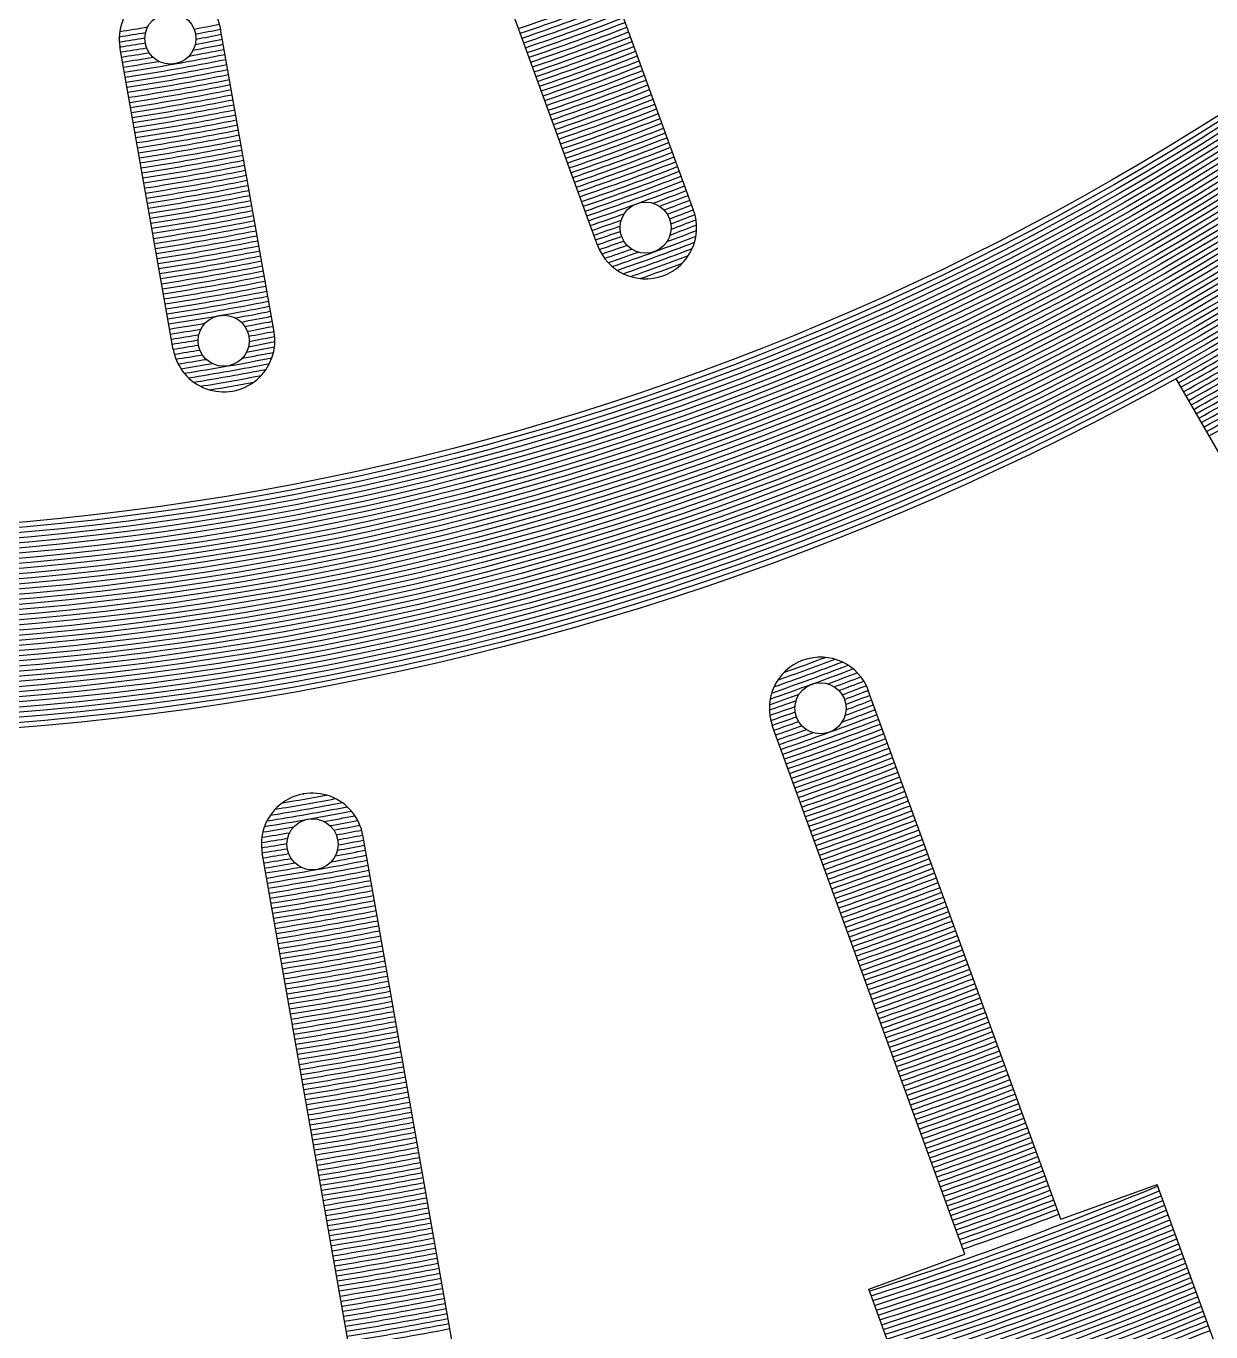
# Model space of a CAD drawing. Header units: millimetres. Extents: x 0 to 2404, y 0 to 1600.
# Drawn here: x 2356.66 to 2368.24, y 1450.91 to 1463.68 of the extents above; entities that cross this region are included whole.
import ezdxf

# ---------------------------------------------------------------- set-up
doc = ezdxf.new("R2010")
doc.units = ezdxf.units.MM

msp = doc.modelspace()

# ---------------------------------------------------------------- linework, layer by layer
for p, q in [((2363.183, 1461.878), (2361.641, 1466.112)), ((2362.243, 1461.536), (2360.702, 1465.77)), ((2359.08, 1460.688), (2358.558, 1463.649)), ((2358.095, 1460.515), (2357.573, 1463.475)), ((2371.4, 1454.168), (2367.898, 1460.235)), ((2366.774, 1452.011), (2364.891, 1457.183)), ((2365.834, 1451.669), (2363.952, 1456.841)), ((2360.903, 1450.348), (2359.948, 1455.769)), ((2359.919, 1450.174), (2358.963, 1455.595)), ((2366.774, 1452.011), (2367.714, 1452.353)), ((2369.082, 1448.594), (2367.714, 1452.353)), ((2364.895, 1451.327), (2365.834, 1451.669)), ((2366.263, 1447.568), (2364.895, 1451.327))]:
    msp.add_line(p, q)
for centre, radius in [((2354.333, 1484.729), 46), ((2354.333, 1484.729), 45.95), ((2354.333, 1484.729), 45.9), ((2354.333, 1484.729), 45.85), ((2354.333, 1484.729), 45.8), ((2354.333, 1484.729), 45.75), ((2354.333, 1484.729), 45.7), ((2354.333, 1484.729), 45.65), ((2354.333, 1484.729), 45.6), ((2354.333, 1484.729), 45.55), ((2354.333, 1484.729), 45.5), ((2354.333, 1484.729), 45.45), ((2354.333, 1484.729), 45.4), ((2354.333, 1484.729), 45.35), ((2354.333, 1484.729), 45.3), ((2354.333, 1484.729), 45.25), ((2354.333, 1484.729), 45.2), ((2354.333, 1484.729), 45.15), ((2354.333, 1484.729), 45.1), ((2354.333, 1484.729), 45.05), ((2354.333, 1484.729), 45), ((2354.333, 1484.729), 44.95), ((2354.333, 1484.729), 44.9), ((2354.333, 1484.729), 44.85), ((2354.333, 1484.729), 44.8), ((2354.333, 1484.729), 44.75), ((2354.333, 1484.729), 44.7), ((2354.333, 1484.729), 44.65), ((2354.333, 1484.729), 44.6), ((2354.333, 1484.729), 44.55), ((2354.333, 1484.729), 44.5), ((2354.333, 1484.729), 44.45), ((2354.333, 1484.729), 44.4), ((2354.333, 1484.729), 44.35), ((2354.333, 1484.729), 44.3), ((2354.333, 1484.729), 44.25), ((2354.333, 1484.729), 44.2), ((2354.333, 1484.729), 44.15), ((2354.333, 1484.729), 44.1), ((2354.333, 1484.729), 44.05), ((2354.333, 1484.729), 44), ((2354.333, 1484.729), 28), ((2354.333, 1484.729), 27.95), ((2354.333, 1484.729), 27.9), ((2354.333, 1484.729), 27.85), ((2354.333, 1484.729), 27.8), ((2354.333, 1484.729), 27.75), ((2354.333, 1484.729), 27.7), ((2354.333, 1484.729), 27.65), ((2354.333, 1484.729), 27.6), ((2354.333, 1484.729), 27.55), ((2354.333, 1484.729), 27.5), ((2354.333, 1484.729), 27.45), ((2354.333, 1484.729), 27.4), ((2354.333, 1484.729), 27.35), ((2354.333, 1484.729), 27.3), ((2354.333, 1484.729), 27.25), ((2354.333, 1484.729), 27.2), ((2354.333, 1484.729), 27.15), ((2354.333, 1484.729), 27.1), ((2354.333, 1484.729), 27.05), ((2354.333, 1484.729), 27), ((2354.333, 1484.729), 26.95), ((2354.333, 1484.729), 26.9), ((2354.333, 1484.729), 26.85), ((2354.333, 1484.729), 26.8), ((2354.333, 1484.729), 26.75), ((2354.333, 1484.729), 26.7), ((2354.333, 1484.729), 26.65), ((2354.333, 1484.729), 26.6), ((2354.333, 1484.729), 26.55), ((2354.333, 1484.729), 26.5), ((2354.333, 1484.729), 26.45), ((2354.333, 1484.729), 26.4), ((2354.333, 1484.729), 26.35), ((2354.333, 1484.729), 26.3), ((2354.333, 1484.729), 26.25), ((2354.333, 1484.729), 26.2), ((2354.333, 1484.729), 26.15), ((2354.333, 1484.729), 26.1), ((2354.333, 1484.729), 26.05), ((2354.333, 1484.729), 26), ((2358.067, 1463.556), 0.25), ((2362.713, 1461.707), 0.25), ((2358.588, 1460.602), 0.25), ((2364.423, 1457.008), 0.25), ((2359.456, 1455.678), 0.25)]:
    msp.add_circle(centre, radius)
for centre, radius, start, end in [((2354.333, 1484.729), 50, 95.7392, 84.2608), ((2358.067, 1463.556), 0.5, 10, 190), ((2354.333, 1484.729), 22.25, 288.7123, 291.2877), ((2354.333, 1484.729), 22.3, 288.7152, 291.2848), ((2354.333, 1484.729), 22.35, 288.7181, 291.2819), ((2354.333, 1484.729), 22.4, 288.721, 291.279), ((2354.333, 1484.729), 22.45, 288.7238, 291.2762), ((2354.333, 1484.729), 22.5, 288.7267, 291.2733), ((2354.333, 1484.729), 21.4, 278.6914, 279.388), ((2354.333, 1484.729), 21.35, 278.7244, 279.4651), ((2354.333, 1484.729), 21.45, 280.6535, 281.3274), ((2354.333, 1484.729), 21.5, 280.6662, 281.3326), ((2354.333, 1484.729), 21.55, 280.652, 281.3295), ((2354.333, 1484.729), 22.55, 288.7295, 291.2705), ((2354.333, 1484.729), 22.6, 288.7323, 291.2677), ((2354.333, 1484.729), 22.65, 288.7351, 291.2649), ((2354.333, 1484.729), 21.45, 278.6726, 279.3465), ((2354.333, 1484.729), 21.5, 278.6674, 279.3338), ((2354.333, 1484.729), 21.55, 278.6705, 279.348), ((2354.333, 1484.729), 21.65, 280.5311, 281.3233), ((2354.333, 1484.729), 21.6, 280.6092, 281.3264), ((2354.333, 1484.729), 22.7, 288.7379, 291.2621), ((2354.333, 1484.729), 22.75, 288.7407, 291.2593), ((2354.333, 1484.729), 22.8, 288.7434, 291.2566), ((2354.333, 1484.729), 21.6, 278.6736, 279.3908), ((2354.333, 1484.729), 21.65, 278.6767, 279.4689), ((2354.333, 1484.729), 21.75, 278.6827, 281.3173), ((2354.333, 1484.729), 21.8, 278.6858, 281.3142), ((2354.333, 1484.729), 21.7, 280.3979, 281.3203), ((2354.333, 1484.729), 22.85, 288.7462, 291.2538), ((2354.333, 1484.729), 22.9, 288.7489, 291.2511), ((2354.333, 1484.729), 22.95, 288.7516, 291.2484), ((2354.333, 1484.729), 21.7, 278.6797, 279.6021), ((2354.333, 1484.729), 21.85, 278.6888, 281.3112), ((2354.333, 1484.729), 21.9, 278.6918, 281.3082), ((2354.333, 1484.729), 23, 288.7543, 291.2457), ((2354.333, 1484.729), 23.05, 288.757, 291.243), ((2354.333, 1484.729), 21.95, 278.6947, 281.3053), ((2354.333, 1484.729), 22, 278.6977, 281.3023), ((2354.333, 1484.729), 22.05, 278.7007, 281.2993), ((2354.333, 1484.729), 23.1, 288.7597, 291.2403), ((2354.333, 1484.729), 23.15, 288.7624, 291.2376), ((2354.333, 1484.729), 23.2, 288.7651, 291.2349), ((2354.333, 1484.729), 22.1, 278.7036, 281.2964), ((2354.333, 1484.729), 22.15, 278.7065, 281.2935), ((2354.333, 1484.729), 22.2, 278.7094, 281.2906), ((2354.333, 1484.729), 23.25, 288.7677, 291.2323), ((2354.333, 1484.729), 23.3, 288.7704, 291.2296), ((2354.333, 1484.729), 23.35, 288.773, 291.227), ((2354.333, 1484.729), 22.25, 278.7123, 281.2877), ((2354.333, 1484.729), 22.3, 278.7152, 281.2848), ((2354.333, 1484.729), 23.4, 288.7756, 291.2244), ((2354.333, 1484.729), 23.45, 288.7782, 291.2218), ((2354.333, 1484.729), 22.35, 278.7181, 281.2819), ((2354.333, 1484.729), 22.4, 278.721, 281.279), ((2354.333, 1484.729), 22.45, 278.7238, 281.2762), ((2354.333, 1484.729), 23.5, 288.7808, 291.2192), ((2354.333, 1484.729), 23.55, 288.7834, 291.2166), ((2354.333, 1484.729), 23.6, 288.786, 291.214), ((2354.333, 1484.729), 22.5, 278.7267, 281.2733), ((2354.333, 1484.729), 22.55, 278.7295, 281.2705), ((2354.333, 1484.729), 23.65, 288.7886, 291.2114), ((2354.333, 1484.729), 23.7, 288.7911, 291.2089), ((2354.333, 1484.729), 23.75, 288.7937, 291.2063), ((2354.333, 1484.729), 22.6, 278.7323, 281.2677), ((2354.333, 1484.729), 22.65, 278.7351, 281.2649), ((2354.333, 1484.729), 22.7, 278.7379, 281.2621), ((2354.333, 1484.729), 23.8, 288.7962, 291.2038), ((2354.333, 1484.729), 23.85, 288.7987, 291.2013), ((2354.333, 1484.729), 23.9, 288.8013, 291.1987), ((2354.333, 1484.729), 22.75, 278.7407, 281.2593), ((2354.333, 1484.729), 22.8, 278.7434, 281.2566), ((2354.333, 1484.729), 22.85, 278.7462, 281.2538), ((2354.333, 1484.729), 23.95, 288.8038, 291.1962), ((2354.333, 1484.729), 24, 288.8063, 291.1937), ((2354.333, 1484.729), 22.9, 278.7489, 281.2511), ((2354.333, 1484.729), 22.95, 278.7516, 281.2484), ((2354.333, 1484.729), 24.05, 288.8087, 291.1913), ((2354.333, 1484.729), 24.1, 288.8112, 291.1888), ((2354.333, 1484.729), 24.15, 288.8137, 291.1863), ((2354.333, 1484.729), 23, 278.7543, 281.2457), ((2354.333, 1484.729), 23.05, 278.757, 281.243), ((2354.333, 1484.729), 23.1, 278.7597, 281.2403), ((2354.333, 1484.729), 24.2, 288.8161, 291.1839), ((2354.333, 1484.729), 24.25, 288.8186, 291.1814), ((2354.333, 1484.729), 24.3, 290.3522, 291.179), ((2354.333, 1484.729), 23.15, 278.7624, 281.2376), ((2354.333, 1484.729), 23.2, 278.7651, 281.2349), ((2354.333, 1484.729), 24.35, 290.4692, 291.1766), ((2354.333, 1484.729), 24.4, 290.5369, 291.1742), ((2354.333, 1484.729), 23.25, 278.7677, 281.2323), ((2354.333, 1484.729), 23.3, 278.7704, 281.2296), ((2354.333, 1484.729), 23.35, 278.773, 281.227), ((2354.333, 1484.729), 24.3, 288.821, 289.6478), ((2362.713, 1461.707), 0.5, 200, 20), ((2354.333, 1484.729), 24.45, 290.5734, 291.1718), ((2354.333, 1484.729), 24.5, 290.5847, 291.1694), ((2354.333, 1484.729), 24.55, 290.5723, 291.1623), ((2354.333, 1484.729), 23.4, 278.7756, 281.2244), ((2354.333, 1484.729), 23.45, 278.7782, 281.2218), ((2354.333, 1484.729), 23.5, 278.7808, 281.2192), ((2354.333, 1484.729), 24.35, 288.8234, 289.5308), ((2354.333, 1484.729), 24.4, 288.8258, 289.4631), ((2354.333, 1484.729), 24.7, 290.3494, 291.0674), ((2354.333, 1484.729), 24.65, 290.4663, 291.1121), ((2354.333, 1484.729), 24.6, 290.5348, 291.1434), ((2354.333, 1484.729), 23.55, 278.7834, 281.2166), ((2354.333, 1484.729), 23.6, 278.786, 281.214), ((2354.333, 1484.729), 24.45, 288.8282, 289.4266), ((2354.333, 1484.729), 24.5, 288.8306, 289.4153), ((2354.333, 1484.729), 24.55, 288.8377, 289.4277), ((2354.333, 1484.729), 24.75, 288.9925, 291.0075), ((2354.333, 1484.729), 24.8, 289.0702, 290.9298), ((2354.333, 1484.729), 23.65, 278.7886, 281.2114), ((2354.333, 1484.729), 23.7, 278.7911, 281.2089), ((2354.333, 1484.729), 23.75, 278.7937, 281.2063), ((2354.333, 1484.729), 24.6, 288.8566, 289.4652), ((2354.333, 1484.729), 24.65, 288.8879, 289.5337), ((2354.333, 1484.729), 24.7, 288.9326, 289.6506), ((2354.333, 1484.729), 24.85, 289.1708, 290.8292), ((2354.333, 1484.729), 24.9, 289.3041, 290.6959), ((2354.333, 1484.729), 23.8, 278.7962, 281.2038), ((2354.333, 1484.729), 23.85, 278.7987, 281.2013), ((2354.333, 1484.729), 24.95, 289.4949, 290.5051), ((2354.333, 1484.729), 23.9, 278.8013, 281.1987), ((2354.333, 1484.729), 23.95, 278.8038, 281.1962), ((2354.333, 1484.729), 24, 278.8063, 281.1937), ((2354.333, 1484.729), 24.05, 278.8087, 281.1913), ((2354.333, 1484.729), 24.1, 278.8112, 281.1888), ((2354.333, 1484.729), 24.15, 278.8137, 281.1863), ((2354.333, 1484.729), 24.2, 278.8161, 281.1839), ((2354.333, 1484.729), 24.25, 278.8186, 281.1814), ((2354.333, 1484.729), 24.3, 280.3522, 281.179), ((2354.333, 1484.729), 24.35, 280.4692, 281.1766), ((2354.333, 1484.729), 24.4, 280.5369, 281.1742), ((2354.333, 1484.729), 24.3, 278.821, 279.6478), ((2354.333, 1484.729), 24.35, 278.8234, 279.5308), ((2354.333, 1484.729), 24.4, 278.8258, 279.4631), ((2358.588, 1460.602), 0.5, 189.4153, 10.5847), ((2354.333, 1484.729), 24.45, 280.5734, 281.1718), ((2354.333, 1484.729), 24.5, 280.5847, 281.1694), ((2354.333, 1484.729), 28.05, 298.9894, 301.0214), ((2354.333, 1484.729), 24.45, 278.8282, 279.4266), ((2354.333, 1484.729), 24.5, 278.8306, 279.4153), ((2354.333, 1484.729), 24.65, 280.4663, 281.1121), ((2354.333, 1484.729), 24.6, 280.5348, 281.1434), ((2354.333, 1484.729), 24.55, 280.5723, 281.1623), ((2354.333, 1484.729), 28.1, 298.9894, 301.0196), ((2354.333, 1484.729), 28.15, 298.9894, 301.0177), ((2354.333, 1484.729), 28.2, 298.9894, 301.0159), ((2354.333, 1484.729), 24.55, 278.8377, 279.4277), ((2354.333, 1484.729), 24.6, 278.8566, 279.4652), ((2354.333, 1484.729), 24.65, 278.8879, 279.5337), ((2354.333, 1484.729), 24.75, 278.9925, 281.0075), ((2354.333, 1484.729), 24.7, 280.3494, 281.0674), ((2354.333, 1484.729), 28.25, 298.9894, 301.0141), ((2354.333, 1484.729), 28.3, 298.9894, 301.0123), ((2354.333, 1484.729), 28.35, 298.9894, 301.0106), ((2354.333, 1484.729), 24.7, 278.9326, 279.6506), ((2354.333, 1484.729), 24.8, 279.0702, 280.9298), ((2354.333, 1484.729), 24.85, 279.1708, 280.8292), ((2354.333, 1484.729), 28.4, 298.9912, 301.0088), ((2354.333, 1484.729), 28.45, 298.993, 301.007), ((2354.333, 1484.729), 28.5, 298.9948, 301.0052), ((2354.333, 1484.729), 24.9, 279.3041, 280.6959), ((2354.333, 1484.729), 24.95, 279.4949, 280.5051), ((2354.333, 1484.729), 28.55, 298.9965, 301.0035), ((2354.333, 1484.729), 28.6, 298.9983, 301.0017), ((2354.333, 1484.729), 28.65, 299, 301), ((2364.423, 1457.008), 0.5, 20, 200), ((2354.333, 1484.729), 29.1, 289.4133, 290.5867), ((2354.333, 1484.729), 29.05, 289.5734, 290.4266), ((2354.333, 1484.729), 29.25, 289.1554, 290.8446), ((2354.333, 1484.729), 29.2, 289.2191, 290.7809), ((2354.333, 1484.729), 29.15, 289.3023, 290.6977), ((2354.333, 1484.729), 29.3, 290.2923, 290.8931), ((2354.333, 1484.729), 29.35, 290.3894, 290.9288), ((2354.333, 1484.729), 29.4, 290.4458, 290.9531), ((2354.333, 1484.729), 29.45, 290.4762, 290.9671), ((2354.333, 1484.729), 29.35, 289.0712, 289.6106), ((2354.333, 1484.729), 29.3, 289.1069, 289.7077), ((2354.333, 1484.729), 29.5, 290.4856, 290.9712), ((2354.333, 1484.729), 29.55, 290.4753, 290.9695), ((2354.333, 1484.729), 29.6, 290.4443, 290.9679), ((2354.333, 1484.729), 29.4, 289.0469, 289.5542), ((2354.333, 1484.729), 29.45, 289.0329, 289.5238), ((2354.333, 1484.729), 29.7, 290.2904, 290.9646), ((2354.333, 1484.729), 29.65, 290.3875, 290.9662), ((2354.333, 1484.729), 29.5, 289.0288, 289.5144), ((2354.333, 1484.729), 29.55, 289.0305, 289.5247), ((2354.333, 1484.729), 29.6, 289.0321, 289.5557), ((2354.333, 1484.729), 29.75, 289.037, 290.963), ((2354.333, 1484.729), 29.8, 289.0386, 290.9614), ((2354.333, 1484.729), 29.85, 289.0402, 290.9598), ((2354.333, 1484.729), 29.65, 289.0338, 289.6125), ((2354.333, 1484.729), 29.7, 289.0354, 289.7096), ((2354.333, 1484.729), 29.9, 289.0418, 290.9582), ((2354.333, 1484.729), 29.95, 289.0434, 290.9566), ((2354.333, 1484.729), 30, 289.045, 290.955), ((2354.333, 1484.729), 30.05, 289.0466, 290.9534), ((2354.333, 1484.729), 30.1, 289.0482, 290.9518), ((2354.333, 1484.729), 30.15, 289.0498, 290.9502), ((2354.333, 1484.729), 30.2, 289.0514, 290.9486), ((2354.333, 1484.729), 30.25, 289.0529, 290.9471), ((2354.333, 1484.729), 30.3, 289.0545, 290.9455), ((2354.333, 1484.729), 30.35, 289.056, 290.944), ((2354.333, 1484.729), 30.4, 289.0576, 290.9424), ((2354.333, 1484.729), 30.45, 289.0591, 290.9409), ((2354.333, 1484.729), 30.5, 289.0607, 290.9393), ((2354.333, 1484.729), 30.55, 289.0622, 290.9378), ((2359.456, 1455.678), 0.5, 9.5144, 190.4856), ((2354.333, 1484.729), 29.15, 279.3023, 280.6977), ((2354.333, 1484.729), 29.1, 279.4133, 280.5867), ((2354.333, 1484.729), 29.05, 279.5734, 280.4266), ((2354.333, 1484.729), 29, 279.9917, 280.0083), ((2354.333, 1484.729), 30.6, 289.0638, 290.9362), ((2354.333, 1484.729), 30.65, 289.0653, 290.9347), ((2354.333, 1484.729), 29.25, 279.1554, 280.8446), ((2354.333, 1484.729), 29.2, 279.2191, 280.7809), ((2354.333, 1484.729), 29.3, 280.2923, 280.8931), ((2354.333, 1484.729), 30.7, 289.0668, 290.9332), ((2354.333, 1484.729), 30.75, 289.0683, 290.9317), ((2354.333, 1484.729), 30.8, 289.0698, 290.9302), ((2354.333, 1484.729), 29.3, 279.1069, 279.7077), ((2354.333, 1484.729), 29.35, 280.3894, 280.9288), ((2354.333, 1484.729), 29.4, 280.4458, 280.9532), ((2354.333, 1484.729), 29.45, 280.4762, 280.9671), ((2354.333, 1484.729), 30.85, 289.0713, 290.9287), ((2354.333, 1484.729), 30.9, 289.0728, 290.9272), ((2354.333, 1484.729), 30.95, 289.0743, 290.9257), ((2354.333, 1484.729), 29.4, 279.0468, 279.5542), ((2354.333, 1484.729), 29.45, 279.0329, 279.5238), ((2354.333, 1484.729), 29.35, 279.0712, 279.6106), ((2354.333, 1484.729), 29.5, 280.4856, 280.9712), ((2354.333, 1484.729), 29.55, 280.4753, 280.9695), ((2354.333, 1484.729), 31, 289.0758, 290.9242), ((2354.333, 1484.729), 31.05, 289.0773, 290.9227), ((2354.333, 1484.729), 31.1, 289.0788, 290.9212), ((2354.333, 1484.729), 29.5, 279.0288, 279.5144), ((2354.333, 1484.729), 29.55, 279.0305, 279.5247), ((2354.333, 1484.729), 29.7, 280.2904, 280.9646), ((2354.333, 1484.729), 29.65, 280.3875, 280.9662), ((2354.333, 1484.729), 29.6, 280.4443, 280.9679), ((2354.333, 1484.729), 31.15, 289.0803, 290.9197), ((2354.333, 1484.729), 31.2, 289.0818, 290.9182), ((2354.333, 1484.729), 29.6, 279.0321, 279.5557), ((2354.333, 1484.729), 29.65, 279.0338, 279.6125), ((2354.333, 1484.729), 29.7, 279.0354, 279.7096), ((2354.333, 1484.729), 29.75, 279.037, 280.963), ((2354.333, 1484.729), 29.8, 279.0386, 280.9614), ((2354.333, 1484.729), 29.85, 279.0402, 280.9598), ((2354.333, 1484.729), 31.25, 289.0832, 290.9168), ((2354.333, 1484.729), 31.3, 289.0847, 290.9153), ((2354.333, 1484.729), 31.35, 289.0862, 290.9138), ((2354.333, 1484.729), 29.9, 279.0418, 280.9582), ((2354.333, 1484.729), 29.95, 279.0434, 280.9566), ((2354.333, 1484.729), 31.4, 289.0876, 290.9124), ((2354.333, 1484.729), 31.45, 289.0891, 290.9109), ((2354.333, 1484.729), 31.5, 289.0905, 290.9095), ((2354.333, 1484.729), 30, 279.045, 280.955), ((2354.333, 1484.729), 30.05, 279.0466, 280.9534), ((2354.333, 1484.729), 30.1, 279.0482, 280.9518), ((2354.333, 1484.729), 31.55, 289.0919, 290.9081), ((2354.333, 1484.729), 31.6, 289.0934, 290.9066), ((2354.333, 1484.729), 30.15, 279.0498, 280.9502), ((2354.333, 1484.729), 30.2, 279.0514, 280.9486), ((2354.333, 1484.729), 31.65, 289.0948, 290.9052), ((2354.333, 1484.729), 31.7, 289.0962, 290.9038), ((2354.333, 1484.729), 31.75, 289.0977, 290.9023), ((2354.333, 1484.729), 30.25, 279.0529, 280.9471), ((2354.333, 1484.729), 30.3, 279.0545, 280.9455), ((2354.333, 1484.729), 30.35, 279.056, 280.944), ((2354.333, 1484.729), 31.8, 289.0991, 290.9009), ((2354.333, 1484.729), 31.85, 289.1005, 290.8995), ((2354.333, 1484.729), 31.9, 289.1019, 290.8981), ((2354.333, 1484.729), 30.4, 279.0576, 280.9424), ((2354.333, 1484.729), 30.45, 279.0591, 280.9409), ((2354.333, 1484.729), 30.5, 279.0607, 280.9393), ((2354.333, 1484.729), 31.95, 289.1033, 290.8967), ((2354.333, 1484.729), 32, 289.1047, 290.8953), ((2354.333, 1484.729), 32.05, 289.1061, 290.8939), ((2354.333, 1484.729), 30.55, 279.0622, 280.9378), ((2354.333, 1484.729), 30.6, 279.0638, 280.9362), ((2354.333, 1484.729), 32.1, 289.1075, 290.8925), ((2354.333, 1484.729), 32.1, 289.1075, 290.8925), ((2354.333, 1484.729), 32.15, 289.1089, 290.8911), ((2354.333, 1484.729), 32.15, 289.1089, 290.8911), ((2354.333, 1484.729), 30.65, 279.0653, 280.9347), ((2354.333, 1484.729), 30.7, 279.0668, 280.9332), ((2354.333, 1484.729), 30.75, 279.0683, 280.9317), ((2354.333, 1484.729), 32.2, 289.1103, 290.8897), ((2354.333, 1484.729), 32.25, 289.1117, 290.8883), ((2354.333, 1484.729), 32.3, 289.113, 290.887), ((2354.333, 1484.729), 30.8, 279.0698, 280.9302), ((2354.333, 1484.729), 30.85, 279.0713, 280.9287), ((2354.333, 1484.729), 32.35, 289.1144, 290.8856), ((2354.333, 1484.729), 32.4, 289.1158, 290.8842), ((2354.333, 1484.729), 32.45, 289.1171, 290.8829), ((2354.333, 1484.729), 30.9, 279.0728, 280.9272), ((2354.333, 1484.729), 30.95, 279.0743, 280.9257), ((2354.333, 1484.729), 31, 279.0758, 280.9242), ((2354.333, 1484.729), 32.5, 289.1185, 290.8815), ((2354.333, 1484.729), 32.55, 289.1198, 290.8802), ((2354.333, 1484.729), 31.05, 279.0773, 280.9227), ((2354.333, 1484.729), 31.1, 279.0788, 280.9212), ((2354.333, 1484.729), 31.15, 279.0803, 280.9197), ((2354.333, 1484.729), 32.6, 289.1212, 290.8788), ((2354.333, 1484.729), 32.65, 289.1225, 290.8775), ((2354.333, 1484.729), 32.7, 289.1239, 290.8761), ((2354.333, 1484.729), 31.2, 279.0818, 280.9182), ((2354.333, 1484.729), 31.25, 279.0832, 280.9168), ((2354.333, 1484.729), 32.75, 289.1252, 290.8748), ((2354.333, 1484.729), 32.8, 289.1266, 290.8734), ((2354.333, 1484.729), 32.85, 289.1279, 290.8721), ((2354.333, 1484.729), 31.3, 279.0847, 280.9153), ((2354.333, 1484.729), 31.35, 279.0862, 280.9138), ((2354.333, 1484.729), 31.4, 279.0876, 280.9124), ((2354.333, 1484.729), 32.9, 289.1292, 290.8708), ((2354.333, 1484.729), 32.95, 289.1305, 290.8695), ((2354.333, 1484.729), 33, 289.1318, 290.8682), ((2354.333, 1484.729), 31.45, 279.0891, 280.9109), ((2354.333, 1484.729), 31.5, 279.0905, 280.9095), ((2354.333, 1484.729), 33.05, 289.1332, 290.8668), ((2354.333, 1484.729), 33.1, 289.1345, 290.8655), ((2354.333, 1484.729), 31.55, 279.0919, 280.9081), ((2354.333, 1484.729), 31.6, 279.0934, 280.9066), ((2354.333, 1484.729), 31.65, 279.0948, 280.9052), ((2354.333, 1484.729), 33.15, 289.1358, 290.8642), ((2354.333, 1484.729), 33.2, 289.1371, 290.8629), ((2354.333, 1484.729), 33.25, 289.1384, 290.8616), ((2354.333, 1484.729), 31.7, 279.0962, 280.9038), ((2354.333, 1484.729), 31.75, 279.0977, 280.9023), ((2354.333, 1484.729), 33.3, 289.1397, 290.8603), ((2354.333, 1484.729), 33.35, 289.141, 290.859), ((2354.333, 1484.729), 33.4, 289.1422, 290.8578), ((2354.333, 1484.729), 31.8, 279.0991, 280.9009), ((2354.333, 1484.729), 31.85, 279.1005, 280.8995), ((2354.333, 1484.729), 31.9, 279.1019, 280.8981), ((2354.333, 1484.729), 33.45, 289.1435, 290.8565), ((2354.333, 1484.729), 33.5, 289.1448, 290.8552), ((2354.333, 1484.729), 33.55, 289.1461, 290.8539), ((2354.333, 1484.729), 31.95, 279.1033, 280.8967), ((2354.333, 1484.729), 32, 279.1047, 280.8953), ((2354.333, 1484.729), 32.05, 279.1061, 280.8939), ((2354.333, 1484.729), 33.6, 289.1474, 290.8526), ((2354.333, 1484.729), 33.65, 289.1486, 290.8514), ((2354.333, 1484.729), 32.1, 279.1075, 280.8925), ((2354.333, 1484.729), 32.1, 279.1075, 280.8925), ((2354.333, 1484.729), 32.15, 279.1089, 280.8911), ((2354.333, 1484.729), 32.15, 279.1089, 280.8911), ((2354.333, 1484.729), 33.7, 289.1499, 290.8501), ((2354.333, 1484.729), 33.75, 289.1511, 290.8489), ((2354.333, 1484.729), 33.8, 289.1524, 290.8476), ((2354.333, 1484.729), 32.2, 279.1103, 280.8897), ((2354.333, 1484.729), 32.25, 279.1117, 280.8883), ((2354.333, 1484.729), 32.3, 279.113, 280.887), ((2354.333, 1484.729), 33.85, 289.1537, 290.8463), ((2354.333, 1484.729), 33.9, 289.1549, 290.8451), ((2354.333, 1484.729), 33.95, 289.1561, 290.8439), ((2354.333, 1484.729), 32.35, 279.1144, 280.8856), ((2354.333, 1484.729), 32.4, 279.1158, 280.8842), ((2354.333, 1484.729), 34, 289.1574, 290.8426), ((2354.333, 1484.729), 34.05, 289.1586, 290.8414), ((2354.333, 1484.729), 32.45, 279.1171, 280.8829), ((2354.333, 1484.729), 32.5, 279.1185, 280.8815), ((2354.333, 1484.729), 32.55, 279.1198, 280.8802), ((2354.333, 1484.729), 34.1, 289.1599, 290.8401), ((2354.333, 1484.729), 34.15, 289.1611, 290.8389), ((2354.333, 1484.729), 34.2, 289.1623, 290.8377), ((2354.333, 1484.729), 32.6, 279.1212, 280.8788), ((2354.333, 1484.729), 32.65, 279.1225, 280.8775), ((2354.333, 1484.729), 32.7, 279.1239, 280.8761), ((2354.333, 1484.729), 34.25, 289.1635, 290.8365), ((2354.333, 1484.729), 34.3, 289.1648, 290.8352), ((2354.333, 1484.729), 34.35, 289.166, 290.834), ((2354.333, 1484.729), 32.75, 279.1252, 280.8748), ((2354.333, 1484.729), 32.8, 279.1266, 280.8734), ((2354.333, 1484.729), 34.4, 289.1672, 290.8328), ((2354.333, 1484.729), 34.45, 289.1684, 290.8316), ((2354.333, 1484.729), 34.5, 289.1696, 290.8304), ((2354.333, 1484.729), 32.85, 279.1279, 280.8721), ((2354.333, 1484.729), 32.9, 279.1292, 280.8708), ((2354.333, 1484.729), 32.95, 279.1305, 280.8695), ((2354.333, 1484.729), 34.55, 289.1708, 290.8292), ((2354.333, 1484.729), 34.6, 289.172, 290.828), ((2354.333, 1484.729), 33, 279.1318, 280.8682), ((2354.333, 1484.729), 33.05, 279.1332, 280.8668), ((2354.333, 1484.729), 35.05, 287.5472, 292.4528), ((2354.333, 1484.729), 35.1, 287.5507, 292.4493), ((2354.333, 1484.729), 35.15, 287.5542, 292.4458), ((2354.333, 1484.729), 34.65, 289.1732, 290.8268), ((2354.333, 1484.729), 34.7, 289.1744, 290.8256), ((2354.333, 1484.729), 34.75, 289.1756, 290.8244), ((2354.333, 1484.729), 33.1, 279.1345, 280.8655), ((2354.333, 1484.729), 33.15, 279.1358, 280.8642), ((2354.333, 1484.729), 33.2, 279.1371, 280.8629), ((2354.333, 1484.729), 35.2, 287.5577, 292.4423), ((2354.333, 1484.729), 35.25, 287.5611, 292.4389), ((2354.333, 1484.729), 35.3, 287.5646, 292.4354), ((2354.333, 1484.729), 34.8, 289.1768, 290.8232), ((2354.333, 1484.729), 34.85, 289.1779, 290.8221), ((2354.333, 1484.729), 34.9, 289.1791, 290.8209), ((2354.333, 1484.729), 33.25, 279.1384, 280.8616), ((2354.333, 1484.729), 33.3, 279.1397, 280.8603), ((2354.333, 1484.729), 33.35, 279.141, 280.859), ((2354.333, 1484.729), 35.35, 287.568, 292.432), ((2354.333, 1484.729), 35.4, 287.5715, 292.4285), ((2354.333, 1484.729), 34.95, 289.1803, 290.8197), ((2354.333, 1484.729), 33.4, 279.1422, 280.8578), ((2354.333, 1484.729), 33.45, 279.1435, 280.8565), ((2354.333, 1484.729), 35.45, 287.5749, 292.4251), ((2354.333, 1484.729), 35.5, 287.5783, 292.4217), ((2354.333, 1484.729), 35.55, 287.5817, 292.4183), ((2354.333, 1484.729), 33.5, 279.1448, 280.8552), ((2354.333, 1484.729), 33.55, 279.1461, 280.8539), ((2354.333, 1484.729), 33.6, 279.1474, 280.8526), ((2354.333, 1484.729), 35.6, 287.5851, 292.4149), ((2354.333, 1484.729), 35.65, 287.5885, 292.4115), ((2354.333, 1484.729), 35.7, 287.5919, 292.4081), ((2354.333, 1484.729), 33.65, 279.1486, 280.8514), ((2354.333, 1484.729), 33.7, 279.1499, 280.8501), ((2354.333, 1484.729), 35.75, 287.5953, 292.4047), ((2354.333, 1484.729), 35.8, 287.5986, 292.4014), ((2354.333, 1484.729), 33.75, 279.1511, 280.8489), ((2354.333, 1484.729), 33.8, 279.1524, 280.8476), ((2354.333, 1484.729), 33.85, 279.1537, 280.8463), ((2354.333, 1484.729), 35.85, 287.602, 292.398), ((2354.333, 1484.729), 35.9, 287.6053, 292.3947), ((2354.333, 1484.729), 35.95, 287.6087, 292.3913), ((2354.333, 1484.729), 33.9, 279.1549, 280.8451), ((2354.333, 1484.729), 33.95, 279.1561, 280.8439), ((2354.333, 1484.729), 34, 279.1574, 280.8426), ((2354.333, 1484.729), 36, 287.612, 292.388), ((2354.333, 1484.729), 36.05, 287.6153, 292.3847), ((2354.333, 1484.729), 36.1, 287.6186, 292.3814), ((2354.333, 1484.729), 34.05, 279.1586, 280.8414), ((2354.333, 1484.729), 34.1, 279.1599, 280.8401), ((2354.333, 1484.729), 36.15, 287.6219, 292.3781), ((2354.333, 1484.729), 36.2, 287.6252, 292.3748), ((2354.333, 1484.729), 36.25, 287.6285, 292.3715), ((2354.333, 1484.729), 34.15, 279.1611, 280.8389), ((2354.333, 1484.729), 34.2, 279.1623, 280.8377), ((2354.333, 1484.729), 34.25, 279.1635, 280.8365), ((2354.333, 1484.729), 36.3, 287.6317, 292.3683), ((2354.333, 1484.729), 36.35, 287.635, 292.365), ((2354.333, 1484.729), 34.3, 279.1648, 280.8352), ((2354.333, 1484.729), 34.35, 279.166, 280.834), ((2354.333, 1484.729), 36.4, 287.6382, 292.3618), ((2354.333, 1484.729), 36.45, 287.6415, 292.3585), ((2354.333, 1484.729), 36.5, 287.6447, 292.3553), ((2354.333, 1484.729), 34.4, 279.1672, 280.8328), ((2354.333, 1484.729), 36.55, 287.6479, 292.3521)]:
    msp.add_arc(centre, radius, start, end)

doc.saveas('drawing.dxf')
